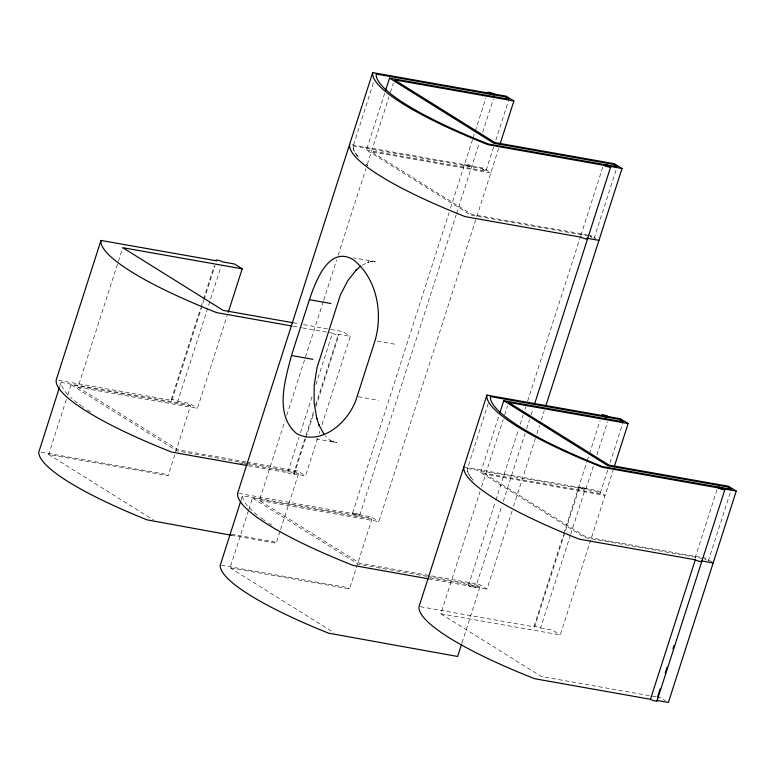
<?xml version="1.0" encoding="UTF-8"?>
<svg xmlns="http://www.w3.org/2000/svg" width="775" height="775" viewBox="0 0 775 775"><rect width="100%" height="100%" fill="white"/><g stroke="black" fill="none" stroke-linecap="round" stroke-linejoin="round"><path stroke-width="0.58" stroke-dasharray="3.88 2.91" d="M66.272 399.629L48.651 454.518L168.088 475.656L190.485 405.897L188.209 404.472L61.148 382.463A192.529 35.747 17.8 0 0 69.314 396.044M248.426 510.638L230.068 567.813L349.515 588.952L371.913 519.192L369.627 517.768L242.565 495.758A192.529 35.747 17.8 0 0 258.84 516.218M353.129 146.514A194.021 36.018 17.8 0 0 358.864 157.616A194.05 36.028 17.8 0 1 353.1 146.504L374.015 80.871M59.704 386.57L61.177 381.998M67.745 395.056L71.048 384.758L190.485 405.897M245.791 461.842L178.386 449.907L77.975 387.209L117.994 262.551M118.362 261.407L122.77 247.69M171.207 399.735L200.589 308.247M200.948 307.103L203.157 300.245M203.525 299.102L214.171 265.932M58.59 380.322L171.779 400.346L203.718 300.855M204.087 299.712L215.101 265.399M171.779 400.346A3.73 0.688 17.8 0 1 172.835 399.668A3.73 0.688 17.8 0 1 177.746 401.402L221.078 266.455M77.975 387.209L197.412 408.338L227.153 315.706M241.122 499.865L242.594 495.293M248.794 509.495L252.466 498.054L371.913 519.192M588.99 236.007L470.725 215.092L366.42 149.953L384.768 92.942M512.101 510.88L486.971 589.165L479.241 584.34L359.803 563.202L259.392 500.505L284.89 421.067M286.74 415.313L323.33 301.349M323.698 300.196L336.641 259.906M338.113 255.304L365.839 168.969M367.311 164.368L388.953 96.953M390.416 92.399L393.351 83.274M248.32 465.736L287.632 472.702L299.014 437.245M300.487 432.673L312.228 396.073M315.909 384.642L332.427 333.182A3.73 0.688 17.8 0 0 337.348 334.916A3.73 0.688 17.8 0 0 338.404 334.238L350.348 336.35L321.334 426.696M287.632 472.702A3.73 0.688 17.8 0 0 292.553 474.436A3.73 0.688 17.8 0 0 293.609 473.757L305.718 436.015M306.086 434.872L313.798 410.857M315.638 405.141L338.404 334.238M294.171 474.358L305.553 438.912M305.922 437.768L314.001 412.61M315.832 406.885L338.966 334.839M231.115 535.205L276.229 543.188L280.259 530.604M280.627 529.461L298.627 473.428L296.341 471.994L246.673 463.208M293.609 473.757L305.553 475.869L317.663 438.127M319.135 433.554L319.872 431.268M352.625 513.031L449.093 212.583M450.575 207.981L472.673 139.142M473.041 137.998L474.872 132.302M475.24 131.159L485.857 98.086M359.736 515.307L456.194 214.859M456.562 213.706L479.047 143.695M482.699 132.292L493.326 99.219M366.42 149.953L485.906 171.101L493.597 147.153M495.797 140.304L508.972 99.248M259.392 500.505L378.839 521.633L476.412 217.727M476.78 216.583L498.877 147.744M488.24 403.446L467.325 469.078A194.05 36.028 17.8 0 0 473.06 480.18A194.021 36.018 17.8 0 1 467.354 469.088L467.393 468.468L596.266 491.263L600.131 493.675L607.823 469.728M480.684 472.547L498.993 415.516M655.931 696.803L541.221 676.498L440.81 613.8L480.093 491.427M481.566 486.855L503.178 419.537M504.651 414.974L507.577 405.848M468.488 585.387L495.467 501.347M495.835 500.204L518.378 429.98M520.228 424.225L523.183 415.012M525.033 409.258L525.77 406.952M527.62 401.198L580.107 237.741M580.843 235.445L602.814 167.013M475.55 587.721A3.73 0.688 17.8 0 0 470.774 585.454A3.73 0.688 17.8 0 0 469.795 586.394A3.73 0.688 17.8 0 0 475.55 587.721L501.832 505.93M503.304 501.318L525.111 433.399M526.593 428.798L529.548 419.585M531.03 414.983L532.871 409.229M462.045 642.756L480.045 586.723L477.758 585.29L428.091 576.503M594.038 238.632L616.377 169.057M513.583 506.278L535.38 438.359M536.862 433.758L539.448 425.698M541.299 419.943L544.253 410.731M534.053 626.326L563.425 534.837M563.793 533.694L586.898 461.716M587.266 460.573L589.097 454.877M589.465 453.733L600.083 420.66M420.244 606.699L534.614 626.936L579.409 487.417M534.614 626.936A3.73 0.688 17.8 0 1 535.67 626.258A3.73 0.688 17.8 0 1 540.582 627.992L570.322 535.36M570.691 534.217L585.377 488.473M585.948 489.083L593.272 466.269M596.934 454.867L607.552 421.794M610.022 462.878L623.197 421.823M440.81 613.8L560.257 634.928L613.102 470.318M695.068 558.019L717.04 489.587M708.263 561.207L730.602 491.631M362.225 265.224L369.065 261.843L367.621 262.318L372.63 261.272L370.305 261.533L375.177 261.572L353.671 257.901M351.995 144.818L483.096 168.01L490.817 172.835L371.38 151.706L471.791 214.404L586.501 234.699M353.138 145.884L482.04 168.688L485.906 171.101M587.683 234.912L591.228 235.542L596.062 238.555M292.95 322.739L298.859 323.785M303.597 324.618L329.608 329.22M330.789 329.433L342.618 331.526L350.348 336.35M293.115 326.217L301.456 327.699M302.647 327.912L332.427 333.182M377.289 341.107L396.529 344.507M358.244 396.713L378.617 400.317M177.746 401.402L189.691 403.513L197.412 408.338M315.968 438.873L336.67 442.564L331.971 441.45L333.463 441.973L328.997 439.793L330.983 440.985L325.558 436.189M463.847 466.967L597.322 490.585L605.052 495.409L485.605 474.281L586.016 536.978L705.453 558.116L712.215 562.34M600.131 493.675L480.645 472.527L584.96 537.656L703.216 558.581M246.973 462.045L297.823 471.045L305.553 475.869M245.491 463.004L176.894 450.866L71.048 384.758M239.262 462.917L242.827 463.557M244.009 463.76L247.574 464.39M248.756 464.603L298.627 473.428M41.152 452.174L165.811 474.232L168.088 475.656M238.816 493.404L371.109 516.809L378.839 521.633M231.367 534.227L273.943 541.754L276.229 543.188M426.909 576.3L358.312 564.161L252.466 498.054M430.183 577.898L480.045 586.723M428.565 578.828L486.971 589.165M221.388 565.256L347.229 587.528L349.515 588.952M540.582 627.992L552.527 630.104L560.257 634.928M657.113 697.006L660.658 697.636L665.493 700.648M592.11 237.421L590.172 236.22L592.081 237.421M482.031 168.698L485.857 171.081M704.388 558.794L706.335 559.996M48.651 454.518L153.479 519.986M230.068 567.813L333.88 632.652M271.996 525.198A192.529 35.747 17.8 0 1 267.985 522.631M264.972 520.616A192.529 35.747 17.8 0 1 263.529 519.628M262.822 519.134A192.529 35.747 17.8 0 1 260.787 517.661M90.578 411.903A192.529 35.747 17.8 0 1 86.567 409.336M83.555 407.321A192.529 35.747 17.8 0 1 82.111 406.332M81.404 405.838A192.529 35.747 17.8 0 1 79.37 404.366M77.422 402.923A192.529 35.747 17.8 0 1 70.728 397.372M365.916 164.281A194.05 36.028 17.8 0 0 367.66 165.695A194.021 36.018 17.8 0 1 365.945 164.29M465.92 165.24A3.73 0.688 17.8 0 0 471.675 166.567A3.73 0.688 17.8 0 0 466.899 164.3A3.73 0.688 17.8 0 0 465.92 165.24M353.933 514.038A3.73 0.688 17.8 0 0 359.687 515.365A3.73 0.688 17.8 0 0 354.911 513.098A3.73 0.688 17.8 0 0 353.933 514.038M580.155 487.814A3.73 0.688 17.8 0 0 585.91 489.141A3.73 0.688 17.8 0 0 581.124 486.874A3.73 0.688 17.8 0 0 580.155 487.814"/><path stroke-width="1.16" d="M228.257 312.277L242.207 268.818L234.486 263.994L222.541 261.882A3.73 0.688 17.8 0 0 217.63 260.148A3.73 0.688 17.8 0 0 216.574 260.826L100.992 240.453A197.78 36.725 17.8 0 0 216.525 312.596L291.923 326.013M349.612 144.392L349.603 144.47A197.78 36.725 17.8 0 0 465.136 216.612L581.076 237.198M499.972 144.324L513.893 100.983L506.172 96.158L372.668 72.608A197.78 36.725 17.8 0 0 488.202 144.76L622.025 168.514L545.736 406.129M463.847 466.967L463.828 467.044A197.78 36.725 17.8 0 0 579.361 539.187L695.301 559.773L650.467 699.292L534.566 678.706A197.78 36.725 17.8 0 1 419.033 606.563L486.913 395.114L620.397 418.733L628.118 423.557L614.207 466.899M486.894 395.192L486.913 395.114A197.78 36.725 17.8 0 0 602.427 467.335L736.25 491.088L668.389 702.46L656.444 700.348M291.458 355.512C285.219 379.682 273.943 414.877 296.893 433.826C322.671 446.594 350.407 420.263 357.11 396.509L375.032 340.7C383.218 312.916 376.805 277.721 352.887 259.431C328.154 245.268 315.202 283.02 309.38 299.702L291.458 355.512L312.964 359.319M101.002 240.376L56.197 379.973A197.78 36.725 17.8 0 0 171.73 452.116L247.128 465.533M59.346 387.713L38.75 452.222A192.529 35.747 17.8 0 0 147.066 519.86L231.115 535.205M372.688 72.54L237.625 493.191A197.78 36.725 17.8 0 0 353.148 565.411L428.565 578.828M240.763 501.008L220.168 565.518A192.529 35.747 17.8 0 0 328.484 633.156L457.647 656.483L461.687 643.899M385.504 90.665L389.534 78.11L508.972 99.248L505.116 96.836L376.204 74.032L376.166 74.652A194.05 36.028 17.8 0 0 485.344 142.833L488.202 143.966L617.103 166.78L613.248 164.368L493.801 143.23L389.534 78.11M499.73 413.24L503.76 400.694L623.197 421.823L619.341 419.411L490.43 396.606L490.391 397.226A194.05 36.028 17.8 0 0 599.569 465.407L602.427 466.54L731.329 489.354L727.473 486.942L608.026 465.804L503.76 400.694M534.353 404.627L610.642 167.003M657.539 696.919L660.116 688.907M665.25 672.894L667.091 667.178M672.962 648.878L674.066 645.449M657.006 700.949L724.867 489.577M360.753 266.116L355.822 270.378L356.703 269.526L347.791 280.618L340.351 295.033L317.014 367.67L314.166 385.718L314.156 403.155L316.859 418.742L316.723 418.258L319.058 425.252L318.835 424.719L324.289 434.727M513.893 100.983L394.446 79.844L494.857 142.552L614.304 163.69L622.025 168.514M587.033 238.254L598.959 240.366M242.207 268.818L122.77 247.69L223.181 310.387L292.95 322.739M309.38 299.702L330.877 303.509M628.118 423.557L508.671 402.428L609.082 465.126L728.529 486.264L736.25 491.088M701.239 560.829L713.184 562.941M587.014 238.254A3.73 0.688 17.8 0 1 585.793 238.894A3.73 0.688 17.8 0 1 580.853 237.072M656.774 700.581A3.73 0.688 17.8 0 1 655.059 700.958A3.73 0.688 17.8 0 1 650.467 699.292M701.762 561.274A3.73 0.688 17.8 0 1 699.341 561.323A3.73 0.688 17.8 0 1 695.078 559.647M604.849 165.743A3.73 0.688 17.8 0 0 610.603 167.071A3.73 0.688 17.8 0 0 605.827 164.804A3.73 0.688 17.8 0 0 604.849 165.743M488.996 93.388A3.73 0.688 17.8 0 0 494.75 94.715A3.73 0.688 17.8 0 0 489.965 92.448A3.73 0.688 17.8 0 0 488.996 93.388M719.074 488.318A3.73 0.688 17.8 0 0 724.828 489.645A3.73 0.688 17.8 0 0 720.053 487.378A3.73 0.688 17.8 0 0 719.074 488.318M603.221 415.962A3.73 0.688 17.8 0 0 608.976 417.289A3.73 0.688 17.8 0 0 604.2 415.022A3.73 0.688 17.8 0 0 603.221 415.962"/></g></svg>
